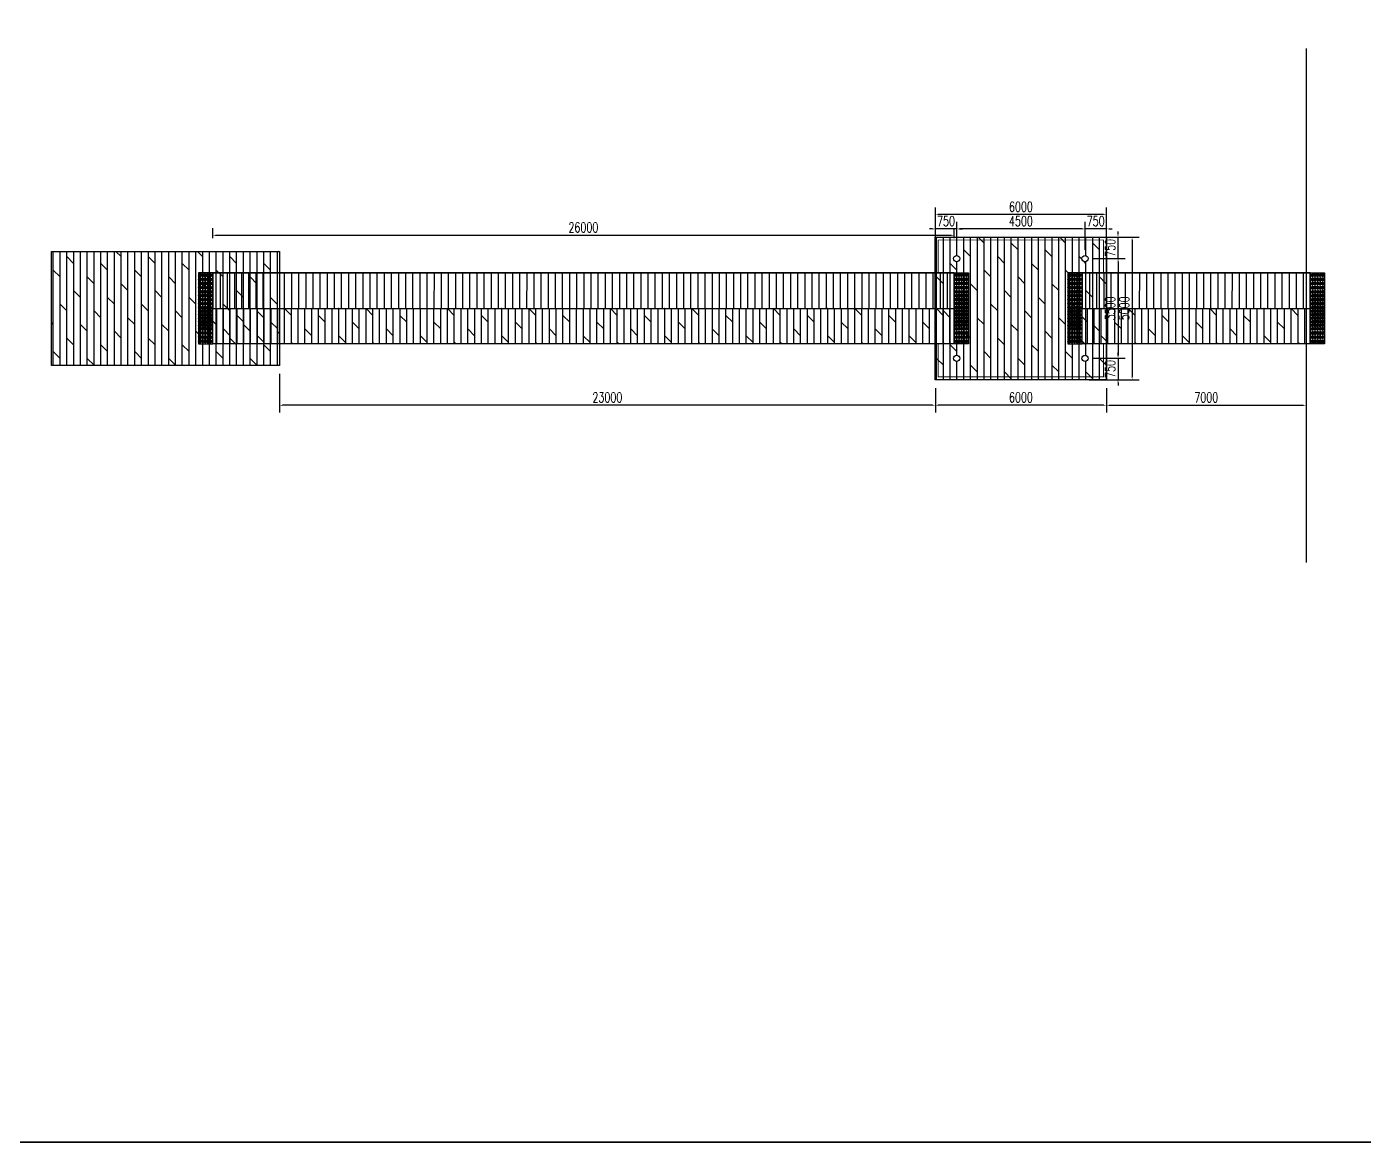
# Model space of a CAD drawing. Header units: millimetres. Extents: x -2430464 to 225692, y -180 to 1805330.
# Drawn here: x -979553 to -932646, y 800169 to 839306 of the extents above; entities that cross this region are included whole.
import ezdxf

# ---------------------------------------------------------------- set-up
doc = ezdxf.new("R2010")
doc.units = ezdxf.units.MM
doc.header["$LTSCALE"] = 1000
doc.layers.get('0').update_dxf_attribs({"linetype": 'CONTINUOUS'})
doc.layers.get('DEFPOINTS').update_dxf_attribs({"linetype": 'CONTINUOUS'})
for name, color, linetype in [('W-FLOAT_BOWL浮筒', 253, 'CONTINUOUS'), ('W-PLASTIC_RAILINGS塑木栏杆', 6, 'CONTINUOUS'), ('W-STEEL_FRAME钢架', 3, 'CONTINUOUS'), ('W-WOOD_FLOOR木地板', 30, 'CONTINUOUS'), ('建筑', 7, 'CONTINUOUS')]:
    doc.layers.add(name, color=color, linetype=linetype)
doc.layers.add('工作线', color=1, linetype='CONTINUOUS', lineweight=35)
doc.styles.add('STANDARD_T3', font='simplex.shx', dxfattribs={"width": 0.7, "bigfont": 'gbcbig.shx'})
doc.dimstyles.new('W&&100', dxfattribs={"dimtxt": 350, "dimasz": 100, "dimexe": 250, "dimexo": 300, "dimgap": 100, "dimtad": 1, "dimdec": 0, "dimzin": 0, "dimdsep": 46, "dimtxsty": 'STANDARD_T3', "dimcen": 0.09, "dimclrd": 1, "dimclre": 1, "dimclrt": 7, "dimazin": 2, "dimtfac": 1, "dimtdec": 0, "dimtix": 1, "dimtmove": 2, "dimatfit": 3, "dimfxl": 0, "dimtolj": 1, "dimtzin": 0, "dimarcsym": 0})

# ---------------------------------------------------------------- blocks, each defined once
blk = doc.blocks.new('*U203')
at = {"color": 3}
blk.add_line((0, 625), (0, -625), dxfattribs=at)
blk = doc.blocks.new('*U204')
at = {"color": 0, "linetype": 'ByBlock', "lineweight": -2, "transparency": 16777216}
for p in [(0, 0), (250, 0), (500, 0), (750, 0), (1000, 0), (1250, 0), (1500, 0), (1750, 0), (2000, 0), (2250, 0), (2500, 0), (2750, 0), (3000, 0), (3250, 0), (3500, 0), (3750, 0), (4000, 0), (4250, 0), (4500, 0), (4750, 0), (5000, 0), (5250, 0), (5500, 0), (5750, 0), (6000, 0), (6250, 0), (6500, 0), (6750, 0), (7000, 0), (7250, 0), (7500, 0), (7750, 0)]:
    blk.add_blockref('*U203', p, dxfattribs=at)
blk = doc.blocks.new('*D212')
at = {"layer": 'DEFPOINTS', "color": 0, "transparency": 16777216}
for p in [(-947688, 832713), (-947688, 831923), (-941688, 831923)]:
    blk.add_point(p, dxfattribs=at)
at = {"layer": 'W-STEEL_FRAME钢架', "color": 1, "lineweight": -2, "transparency": 16777216}
for p, q in [((-947688, 832223), (-947688, 832963)), ((-941788, 832713), (-947588, 832713)), ((-941688, 832223), (-941688, 832963))]:
    blk.add_line(p, q, dxfattribs=at)
at = {"layer": 'W-STEEL_FRAME钢架', "color": 1, "transparency": 16777216}
for points in [[(-947588, 832729), (-947588, 832696), (-947688, 832713)], [(-941788, 832729), (-941788, 832696), (-941688, 832713)]]:
    blk.add_solid(points, dxfattribs=at)
at = {"layer": 'W-STEEL_FRAME钢架', "color": 7, "transparency": 16777216, "insert": (-944688, 832988), "char_height": 350, "attachment_point": 5, "style": 'STANDARD_T3'}
blk.add_mtext('\\A1;6000', dxfattribs=at)
blk = doc.blocks.new('*D213')
at = {"layer": 'DEFPOINTS', "color": 0, "transparency": 16777216}
for p in [(-941688, 831923), (-941688, 826923), (-940786, 826923)]:
    blk.add_point(p, dxfattribs=at)
at = {"layer": 'W-STEEL_FRAME钢架', "color": 1, "lineweight": -2, "transparency": 16777216}
for p, q in [((-941388, 831923), (-940536, 831923)), ((-940786, 831823), (-940786, 827023)), ((-941388, 826923), (-940536, 826923))]:
    blk.add_line(p, q, dxfattribs=at)
at = {"layer": 'W-STEEL_FRAME钢架', "color": 1, "transparency": 16777216}
for points in [[(-940803, 831823), (-940770, 831823), (-940786, 831923)], [(-940803, 827023), (-940770, 827023), (-940786, 826923)]]:
    blk.add_solid(points, dxfattribs=at)
at = {"layer": 'W-STEEL_FRAME钢架', "color": 7, "transparency": 16777216, "insert": (-941061, 829423), "char_height": 350, "attachment_point": 5, "rotation": 90, "style": 'STANDARD_T3'}
blk.add_mtext('\\A1;5000', dxfattribs=at)
blk = doc.blocks.new('*D208')
at = {"layer": 'DEFPOINTS', "color": 0, "transparency": 16777216}
for p in [(-942468, 831923), (-941281, 831923), (-942438, 831173)]:
    blk.add_point(p, dxfattribs=at)
at = {"layer": 'W-STEEL_FRAME钢架', "color": 1, "lineweight": -2, "transparency": 16777216}
for p, q in [((-942168, 831923), (-941031, 831923)), ((-941281, 832023), (-941281, 832123)), ((-941281, 831173), (-941281, 831923)), ((-942138, 831173), (-941031, 831173)), ((-941281, 831073), (-941281, 830973))]:
    blk.add_line(p, q, dxfattribs=at)
at = {"layer": 'W-STEEL_FRAME钢架', "color": 1, "transparency": 16777216}
for points in [[(-941298, 832023), (-941264, 832023), (-941281, 831923)], [(-941298, 831073), (-941264, 831073), (-941281, 831173)]]:
    blk.add_solid(points, dxfattribs=at)
at = {"layer": 'W-STEEL_FRAME钢架', "color": 7, "transparency": 16777216, "insert": (-941556, 831548), "char_height": 350, "attachment_point": 5, "rotation": 90, "style": 'STANDARD_T3'}
blk.add_mtext('\\A1;750', dxfattribs=at)
blk = doc.blocks.new('*D210')
at = {"layer": 'DEFPOINTS', "color": 0, "transparency": 16777216}
for p in [(-942438, 831173), (-942438, 827673), (-941281, 827673)]:
    blk.add_point(p, dxfattribs=at)
at = {"layer": 'W-STEEL_FRAME钢架', "color": 1, "lineweight": -2, "transparency": 16777216}
for p, q in [((-942138, 831173), (-941031, 831173)), ((-941281, 831073), (-941281, 827773)), ((-942138, 827673), (-941031, 827673))]:
    blk.add_line(p, q, dxfattribs=at)
at = {"layer": 'W-STEEL_FRAME钢架', "color": 1, "transparency": 16777216}
for points in [[(-941298, 831073), (-941264, 831073), (-941281, 831173)], [(-941298, 827773), (-941264, 827773), (-941281, 827673)]]:
    blk.add_solid(points, dxfattribs=at)
at = {"layer": 'W-STEEL_FRAME钢架', "color": 7, "transparency": 16777216, "insert": (-941556, 829423), "char_height": 350, "attachment_point": 5, "rotation": 90, "style": 'STANDARD_T3'}
blk.add_mtext('\\A1;3500', dxfattribs=at)
blk = doc.blocks.new('*D211')
at = {"layer": 'DEFPOINTS', "color": 0, "transparency": 16777216}
for p in [(-942438, 827673), (-942588, 826923), (-941281, 826923)]:
    blk.add_point(p, dxfattribs=at)
at = {"layer": 'W-STEEL_FRAME钢架', "color": 1, "lineweight": -2, "transparency": 16777216}
for p, q in [((-942138, 827673), (-941031, 827673)), ((-941281, 827773), (-941281, 827873)), ((-941281, 827673), (-941281, 826923)), ((-942288, 826923), (-941031, 826923)), ((-941281, 826823), (-941281, 826723))]:
    blk.add_line(p, q, dxfattribs=at)
at = {"layer": 'W-STEEL_FRAME钢架', "color": 1, "transparency": 16777216}
for points in [[(-941298, 827773), (-941264, 827773), (-941281, 827673)], [(-941298, 826823), (-941264, 826823), (-941281, 826923)]]:
    blk.add_solid(points, dxfattribs=at)
at = {"layer": 'W-STEEL_FRAME钢架', "color": 7, "transparency": 16777216, "insert": (-941556, 827298), "char_height": 350, "attachment_point": 5, "rotation": 90, "style": 'STANDARD_T3'}
blk.add_mtext('\\A1;750', dxfattribs=at)
blk = doc.blocks.new('*D207')
at = {"layer": 'DEFPOINTS', "color": 0, "transparency": 16777216}
for p in [(-942438, 832212), (-942438, 831173), (-941688, 831173)]:
    blk.add_point(p, dxfattribs=at)
at = {"layer": 'W-STEEL_FRAME钢架', "color": 1, "lineweight": -2, "transparency": 16777216}
for p, q in [((-942538, 832212), (-942638, 832212)), ((-942438, 831473), (-942438, 832462)), ((-941688, 832212), (-942438, 832212)), ((-941688, 831473), (-941688, 832462)), ((-941588, 832212), (-941488, 832212))]:
    blk.add_line(p, q, dxfattribs=at)
at = {"layer": 'W-STEEL_FRAME钢架', "color": 1, "transparency": 16777216}
for points in [[(-942538, 832229), (-942538, 832196), (-942438, 832212)], [(-941588, 832229), (-941588, 832196), (-941688, 832212)]]:
    blk.add_solid(points, dxfattribs=at)
at = {"layer": 'W-STEEL_FRAME钢架', "color": 7, "transparency": 16777216, "insert": (-942063, 832487), "char_height": 350, "attachment_point": 5, "style": 'STANDARD_T3'}
blk.add_mtext('\\A1;750', dxfattribs=at)
blk = doc.blocks.new('*D214')
at = {"layer": 'DEFPOINTS', "color": 0, "transparency": 16777216}
for p in [(-946938, 832212), (-946938, 831173), (-942438, 831173)]:
    blk.add_point(p, dxfattribs=at)
at = {"layer": 'W-STEEL_FRAME钢架', "color": 1, "lineweight": -2, "transparency": 16777216}
for p, q in [((-946938, 831473), (-946938, 832462)), ((-942538, 832212), (-946838, 832212)), ((-942438, 831473), (-942438, 832462))]:
    blk.add_line(p, q, dxfattribs=at)
at = {"layer": 'W-STEEL_FRAME钢架', "color": 1, "transparency": 16777216}
for points in [[(-946838, 832229), (-946838, 832196), (-946938, 832212)], [(-942538, 832229), (-942538, 832196), (-942438, 832212)]]:
    blk.add_solid(points, dxfattribs=at)
at = {"layer": 'W-STEEL_FRAME钢架', "color": 7, "transparency": 16777216, "insert": (-944688, 832487), "char_height": 350, "attachment_point": 5, "style": 'STANDARD_T3'}
blk.add_mtext('\\A1;4500', dxfattribs=at)
blk = doc.blocks.new('*D215')
at = {"layer": 'DEFPOINTS', "color": 0, "transparency": 16777216}
for p in [(-947688, 832212), (-947688, 831222), (-946938, 831173)]:
    blk.add_point(p, dxfattribs=at)
at = {"layer": 'W-STEEL_FRAME钢架', "color": 1, "lineweight": -2, "transparency": 16777216}
for p, q in [((-947788, 832212), (-947888, 832212)), ((-947688, 831522), (-947688, 832462)), ((-946938, 832212), (-947688, 832212)), ((-946938, 831473), (-946938, 832462)), ((-946838, 832212), (-946738, 832212))]:
    blk.add_line(p, q, dxfattribs=at)
at = {"layer": 'W-STEEL_FRAME钢架', "color": 1, "transparency": 16777216}
for points in [[(-947788, 832229), (-947788, 832196), (-947688, 832212)], [(-946838, 832229), (-946838, 832196), (-946938, 832212)]]:
    blk.add_solid(points, dxfattribs=at)
at = {"layer": 'W-STEEL_FRAME钢架', "color": 7, "transparency": 16777216, "insert": (-947313, 832487), "char_height": 350, "attachment_point": 5, "style": 'STANDARD_T3'}
blk.add_mtext('\\A1;750', dxfattribs=at)
blk = doc.blocks.new('*U117')
for centre, start, end in [((175, 0), 164.0608, 195.9392), ((-175, 0), 344.0608, 15.9392)]:
    blk.add_arc(centre, 182, start, end)
blk = doc.blocks.new('*U118')
at = {"color": 0, "linetype": 'ByBlock', "lineweight": -2, "transparency": 16777216}
for p in [(0, 0), (20, 0), (40, 0), (60, 0), (80, 0)]:
    blk.add_blockref('*U117', p, dxfattribs=at)
blk = doc.blocks.new('*U119')
at = {"rotation": 135.0000000003769}
blk.add_blockref('*U118', (28, -28), dxfattribs=at)
blk = doc.blocks.new('*U205')
at = {"color": 3}
blk.add_line((0, 625), (0, -625), dxfattribs=at)
blk = doc.blocks.new('*U206')
at = {"color": 0, "linetype": 'ByBlock', "lineweight": -2, "transparency": 16777216}
for p in [(0, 0), (250, 0), (500, 0), (750, 0), (1000, 0), (1250, 0), (1500, 0), (1750, 0), (2000, 0), (2250, 0), (2500, 0), (2750, 0), (3000, 0), (3250, 0), (3500, 0), (3750, 0), (4000, 0), (4250, 0), (4500, 0), (4750, 0), (5000, 0), (5250, 0), (5500, 0), (5750, 0), (6000, 0), (6250, 0), (6500, 0), (6750, 0), (7000, 0), (7250, 0), (7500, 0), (7750, 0), (8000, 0), (8250, 0), (8500, 0), (8750, 0), (9000, 0), (9250, 0), (9500, 0), (9750, 0), (10000, 0), (10250, 0), (10500, 0), (10750, 0), (11000, 0), (11250, 0), (11500, 0), (11750, 0), (12000, 0), (12250, 0), (12500, 0), (12750, 0), (13000, 0), (13250, 0), (13500, 0), (13750, 0), (14000, 0), (14250, 0), (14500, 0), (14750, 0), (15000, 0), (15250, 0), (15500, 0), (15750, 0), (16000, 0), (16250, 0), (16500, 0), (16750, 0), (17000, 0), (17250, 0), (17500, 0), (17750, 0), (18000, 0), (18250, 0), (18500, 0), (18750, 0), (19000, 0), (19250, 0), (19500, 0), (19750, 0), (20000, 0), (20250, 0), (20500, 0), (20750, 0), (21000, 0), (21250, 0), (21500, 0), (21750, 0), (22000, 0), (22250, 0), (22500, 0), (22750, 0), (23000, 0), (23250, 0), (23500, 0), (23750, 0), (24000, 0), (24250, 0), (24500, 0), (24750, 0), (25000, 0), (25250, 0), (25500, 0)]:
    blk.add_blockref('*U205', p, dxfattribs=at)
blk = doc.blocks.new('*D209')
at = {"layer": 'DEFPOINTS', "color": 0, "transparency": 16777216}
for p in [(-941688, 826923), (-934688, 826923), (-934688, 826027)]:
    blk.add_point(p, dxfattribs=at)
at = {"layer": 'W-STEEL_FRAME钢架', "color": 1, "lineweight": -2, "transparency": 16777216}
for p, q in [((-941688, 826623), (-941688, 825777)), ((-934688, 826623), (-934688, 825777)), ((-941588, 826027), (-934788, 826027))]:
    blk.add_line(p, q, dxfattribs=at)
at = {"layer": 'W-STEEL_FRAME钢架', "color": 1, "transparency": 16777216}
for points in [[(-941588, 826043), (-941588, 826010), (-941688, 826027)], [(-934788, 826043), (-934788, 826010), (-934688, 826027)]]:
    blk.add_solid(points, dxfattribs=at)
at = {"layer": 'W-STEEL_FRAME钢架', "color": 7, "transparency": 16777216, "insert": (-938188, 826302), "char_height": 350, "attachment_point": 5, "style": 'STANDARD_T3'}
blk.add_mtext('\\A1;7000', dxfattribs=at)
blk = doc.blocks.new('*D216')
at = {"layer": 'DEFPOINTS', "color": 0, "transparency": 16777216}
for p in [(-947688, 826923), (-941688, 826923), (-947688, 826027)]:
    blk.add_point(p, dxfattribs=at)
at = {"layer": 'W-STEEL_FRAME钢架', "color": 1, "lineweight": -2, "transparency": 16777216}
for p, q in [((-947688, 826623), (-947688, 825777)), ((-941688, 826623), (-941688, 825777)), ((-941788, 826027), (-947588, 826027))]:
    blk.add_line(p, q, dxfattribs=at)
at = {"layer": 'W-STEEL_FRAME钢架', "color": 1, "transparency": 16777216}
for points in [[(-947588, 826043), (-947588, 826010), (-947688, 826027)], [(-941788, 826043), (-941788, 826010), (-941688, 826027)]]:
    blk.add_solid(points, dxfattribs=at)
at = {"layer": 'W-STEEL_FRAME钢架', "color": 7, "transparency": 16777216, "insert": (-944688, 826302), "char_height": 350, "attachment_point": 5, "style": 'STANDARD_T3'}
blk.add_mtext('\\A1;6000', dxfattribs=at)
blk = doc.blocks.new('*D217')
at = {"layer": 'DEFPOINTS', "color": 0, "transparency": 16777216}
for p in [(-970688, 827423), (-947688, 826923), (-970688, 826027)]:
    blk.add_point(p, dxfattribs=at)
at = {"layer": 'W-STEEL_FRAME钢架', "color": 1, "lineweight": -2, "transparency": 16777216}
for p, q in [((-970688, 827123), (-970688, 825777)), ((-947688, 826623), (-947688, 825777)), ((-947788, 826027), (-970588, 826027))]:
    blk.add_line(p, q, dxfattribs=at)
at = {"layer": 'W-STEEL_FRAME钢架', "color": 1, "transparency": 16777216}
for points in [[(-970588, 826043), (-970588, 826010), (-970688, 826027)], [(-947788, 826043), (-947788, 826010), (-947688, 826027)]]:
    blk.add_solid(points, dxfattribs=at)
at = {"layer": 'W-STEEL_FRAME钢架', "color": 7, "transparency": 16777216, "insert": (-959188, 826302), "char_height": 350, "attachment_point": 5, "style": 'STANDARD_T3'}
blk.add_mtext('\\A1;23000', dxfattribs=at)
blk = doc.blocks.new('*D417')
at = {"layer": 'DEFPOINTS', "color": 0, "transparency": 16777216}
for p in [(-947029, 831990), (-973029, 830675), (-947029, 830675)]:
    blk.add_point(p, dxfattribs=at)
at = {"layer": 'W-FLOAT_BOWL浮筒', "color": 1, "lineweight": -2, "transparency": 16777216}
for p, q in [((-973029, 831890), (-973029, 832240)), ((-947029, 831890), (-947029, 832240)), ((-972929, 831990), (-947129, 831990))]:
    blk.add_line(p, q, dxfattribs=at)
at = {"layer": 'W-FLOAT_BOWL浮筒', "color": 1, "transparency": 16777216}
for points in [[(-972929, 832007), (-972929, 831973), (-973029, 831990)], [(-947129, 832007), (-947129, 831973), (-947029, 831990)]]:
    blk.add_solid(points, dxfattribs=at)
at = {"layer": 'W-FLOAT_BOWL浮筒', "color": 7, "transparency": 16777216, "insert": (-960029, 832265), "char_height": 350, "attachment_point": 5, "style": 'STANDARD_T3'}
blk.add_mtext('\\A1;26000', dxfattribs=at)

msp = doc.modelspace()

# ---------------------------------------------------------------- hatches: boundary and pattern name
at = {"layer": 'W-WOOD_FLOOR木地板'}
h = msp.add_hatch(dxfattribs=at)
h.set_pattern_fill('DOLMIT', color=256, scale=300, angle=90)
h.set_pattern_definition([(90, (-3142657.98, -966345.8), (-238.122618, 1e-14), []), (135, (-3142658, -966345.8), (-476.24491, -476.24491), [336.75638, -673.512])])
h.paths.add_polyline_path([(-947688.48, 831923.2), (-947688.48, 826923.2), (-941688.48, 826923.2), (-941688.48, 831923.2)])
h.paths.add_polyline_path([(-942328.98, 831172.95, -1), (-942547.98, 831172.95, -1)], flags=16)
h.paths.add_polyline_path([(-947047.98, 831172.95, -1), (-946828.98, 831172.95, -1)], flags=16)
h.paths.add_polyline_path([(-942328.98, 827672.95, -1), (-942547.98, 827672.95, -1)], flags=16)
h.paths.add_polyline_path([(-947047.98, 827672.95, -1), (-946828.98, 827672.95, -1)], flags=16)
h = msp.add_hatch(dxfattribs=at)
h.set_pattern_fill('DOLMIT', color=256, scale=300, angle=90)
h.set_pattern_definition([(90, (-3158157.98, -966345.8), (-238.122618, 1e-14), []), (135, (-3158158, -966345.8), (-476.24491, -476.24491), [336.75638, -673.512])])
h.paths.add_polyline_path([(-970688.48, 827423.2), (-970688.48, 831423.2), (-978688.48, 831423.2), (-978688.48, 827423.2)])
h = msp.add_hatch(dxfattribs=at)
h.set_pattern_fill('DOLMIT', color=256, scale=300, angle=90)
h.set_pattern_definition([(90, (-3140521.98, -961024.92), (-238.122618, 1e-14), []), (135, (-3140522, -961024.9), (-476.24491, -476.24491), [336.75638, -673.512])])
h.paths.add_polyline_path([(-973028.98, 829425.08), (-973028.98, 828175.08), (-947028.98, 828175.08), (-947028.98, 829425.08)])
h = msp.add_hatch(dxfattribs=at)
h.set_pattern_fill('DOLMIT', color=256, scale=300, angle=90)
h.set_pattern_definition([(90, (-3150938.48, -961024.92), (-238.122618, 1e-14), []), (135, (-3150938.5, -961024.9), (-476.24491, -476.24491), [336.75638, -673.512])])
h.paths.add_polyline_path([(-942542.48, 829425.08), (-942542.48, 828175.08), (-934542.48, 828175.08), (-934542.48, 829425.08)])

# ---------------------------------------------------------------- linework, layer by layer
for points in [[(-973528.98, 828180.08), (-973028.98, 828180.08), (-973028.98, 830675.08), (-973528.98, 830675.08)], [(-946528.98, 828180.08), (-947028.98, 828180.08), (-947028.98, 830675.08), (-946528.98, 830675.08)], [(-943042.48, 828180.08), (-942542.48, 828180.08), (-942542.48, 830675.08), (-943042.48, 830675.08)], [(-934042.48, 828180.08), (-934542.48, 828180.08), (-934542.48, 830675.08), (-934042.48, 830675.08)]]:
    msp.add_lwpolyline(points, close=True)
at = {"layer": 'W-PLASTIC_RAILINGS塑木栏杆', "const_width": 30}
for points in [[(-947588.48, 830675.08), (-947588.48, 831823.2), (-941788.48, 831823.2), (-941788.48, 830675.08)], [(-941788.48, 828175.08), (-941788.48, 827023.2), (-947588.48, 827023.2), (-947588.48, 828175.08)]]:
    msp.add_lwpolyline(points, dxfattribs=at)
at = {"layer": 'W-STEEL_FRAME钢架'}
for points in [[(-941688.48, 826923.2), (-947688.48, 826923.2), (-947688.48, 831923.2), (-941688.48, 831923.2)], [(-970688.48, 827423.2), (-978688.48, 827423.2), (-978688.48, 831423.2), (-970688.48, 831423.2)], [(-947028.98, 828175.08), (-973028.98, 828175.08), (-973028.98, 830675.08), (-947028.98, 830675.08)], [(-947028.98, 830675.08), (-973028.98, 830675.08), (-973028.98, 829425.08), (-947028.98, 829425.08)], [(-934542.48, 828175.08), (-942542.48, 828175.08), (-942542.48, 830675.08), (-934542.48, 830675.08)], [(-934542.48, 830675.08), (-942542.48, 830675.08), (-942542.48, 829425.08), (-934542.48, 829425.08)]]:
    msp.add_lwpolyline(points, close=True, dxfattribs=at)
at = {"layer": '工作线'}
msp.add_lwpolyline([(-1019079.48, 952133.7), (-880575.48, 952133.7), (-880575.48, 800169.2), (-1019079.48, 800169.2)], close=True, dxfattribs=at)
at = {"layer": '建筑'}
msp.add_line((-934688.48, 838545.7), (-934688.48, 820507.2), dxfattribs=at)
at = {"layer": '建筑', "color": 2}
for centre in [(-946938.48, 831172.95), (-942438.48, 831172.95), (-946938.48, 827672.95), (-942438.48, 827672.95)]:
    msp.add_circle(centre, 109.5, dxfattribs=at)

# ---------------------------------------------------------------- block references
at = {"color": 0, "linetype": 'ByBlock', "lineweight": -2, "transparency": 16777216}
for p in [(-973472.02, 830589.17), (-973472.02, 830443.66), (-973472.02, 830298.15), (-973382.03, 830589.17), (-973382.03, 830443.66), (-973382.03, 830298.15), (-973292.03, 830589.17), (-973292.03, 830443.66), (-973292.03, 830298.15), (-973202.03, 830589.17), (-973202.03, 830443.66), (-973202.03, 830298.15), (-973112.03, 830589.17), (-973112.03, 830443.66), (-973112.03, 830298.15), (-942985.52, 830589.17), (-942985.52, 830443.66), (-942985.52, 830298.15), (-942895.53, 830589.17), (-942895.53, 830443.66), (-942895.53, 830298.15), (-942805.53, 830589.17), (-942805.53, 830443.66), (-942805.53, 830298.15), (-942715.53, 830589.17), (-942715.53, 830443.66), (-942715.53, 830298.15), (-942625.53, 830589.17), (-942625.53, 830443.66), (-942625.53, 830298.15), (-973472.02, 830152.64), (-973472.02, 830004.13), (-973472.02, 829869.76), (-973472.02, 829731.86), (-973382.03, 830152.64), (-973382.03, 830004.13), (-973382.03, 829869.76), (-973382.03, 829731.86), (-973292.03, 830152.64), (-973292.03, 830004.13), (-973292.03, 829869.76), (-973292.03, 829731.86), (-973202.03, 830152.64), (-973202.03, 830004.13), (-973202.03, 829869.76), (-973202.03, 829731.86), (-973112.03, 830152.64), (-973112.03, 830004.13), (-973112.03, 829869.76), (-973112.03, 829731.86), (-942985.52, 830152.64), (-942985.52, 830004.13), (-942985.52, 829869.76), (-942985.52, 829731.86), (-942895.53, 830152.64), (-942895.53, 830004.13), (-942895.53, 829869.76), (-942895.53, 829731.86), (-942805.53, 830152.64), (-942805.53, 830004.13), (-942805.53, 829869.76), (-942805.53, 829731.86), (-942715.53, 830152.64), (-942715.53, 830004.13), (-942715.53, 829869.76), (-942715.53, 829731.86), (-942625.53, 830152.64), (-942625.53, 830004.13), (-942625.53, 829869.76), (-942625.53, 829731.86), (-973472.02, 829590.42), (-973472.02, 829451.09), (-973472.02, 829327.33), (-973382.03, 829590.42), (-973382.03, 829451.09), (-973382.03, 829327.33), (-973292.03, 829590.42), (-973292.03, 829451.09), (-973292.03, 829327.33), (-973202.03, 829590.42), (-973202.03, 829451.09), (-973202.03, 829327.33), (-973112.03, 829590.42), (-973112.03, 829451.09), (-973112.03, 829327.33), (-942985.52, 829590.42), (-942985.52, 829451.09), (-942985.52, 829327.33), (-942895.53, 829590.42), (-942895.53, 829451.09), (-942895.53, 829327.33), (-942805.53, 829590.42), (-942805.53, 829451.09), (-942805.53, 829327.33), (-942715.53, 829590.42), (-942715.53, 829451.09), (-942715.53, 829327.33), (-942625.53, 829590.42), (-942625.53, 829451.09), (-942625.53, 829327.33), (-973472.02, 829203.57), (-973472.02, 829079.81), (-973472.02, 828956.05), (-973472.02, 828832.29), (-973382.03, 829203.57), (-973382.03, 829079.81), (-973382.03, 828956.05), (-973382.03, 828832.29), (-973292.03, 829203.57), (-973292.03, 829079.81), (-973292.03, 828956.05), (-973292.03, 828832.29), (-973202.03, 829203.57), (-973202.03, 829079.81), (-973202.03, 828956.05), (-973202.03, 828832.29), (-973112.03, 829203.57), (-973112.03, 829079.81), (-973112.03, 828956.05), (-973112.03, 828832.29), (-942985.52, 829203.57), (-942985.52, 829079.81), (-942985.52, 828956.05), (-942985.52, 828832.29), (-942895.53, 829203.57), (-942895.53, 829079.81), (-942895.53, 828956.05), (-942895.53, 828832.29), (-942805.53, 829203.57), (-942805.53, 829079.81), (-942805.53, 828956.05), (-942805.53, 828832.29), (-942715.53, 829203.57), (-942715.53, 829079.81), (-942715.53, 828956.05), (-942715.53, 828832.29), (-942625.53, 829203.57), (-942625.53, 829079.81), (-942625.53, 828956.05), (-942625.53, 828832.29), (-973472.02, 828707.14), (-973472.02, 828561.63), (-973472.02, 828416.12), (-973382.03, 828707.14), (-973382.03, 828561.63), (-973382.03, 828416.12), (-973292.03, 828707.14), (-973292.03, 828561.63), (-973292.03, 828416.12), (-973202.03, 828707.14), (-973202.03, 828561.63), (-973202.03, 828416.12), (-973112.03, 828707.14), (-973112.03, 828561.63), (-973112.03, 828416.12), (-942985.52, 828707.14), (-942985.52, 828561.63), (-942985.52, 828416.12), (-942895.53, 828707.14), (-942895.53, 828561.63), (-942895.53, 828416.12), (-942805.53, 828707.14), (-942805.53, 828561.63), (-942805.53, 828416.12), (-942715.53, 828707.14), (-942715.53, 828561.63), (-942715.53, 828416.12), (-942625.53, 828707.14), (-942625.53, 828561.63), (-942625.53, 828416.12), (-973472.02, 828270.61), (-973382.03, 828270.61), (-973292.03, 828270.61), (-973202.03, 828270.61), (-973112.03, 828270.61), (-942985.52, 828270.61), (-942895.53, 828270.61), (-942805.53, 828270.61), (-942715.53, 828270.61), (-942625.53, 828270.61)]:
    msp.add_blockref('*U119', p, dxfattribs=at)
at = {"color": 3, "xscale": -1, "rotation": 359.989861647532}
for name, p in [('*U206', (-947270.31, 830048.4)), ('*U204', (-934783.81, 830048.4))]:
    msp.add_blockref(name, p, dxfattribs=at)
at = {"color": 0, "linetype": 'ByBlock', "lineweight": -2, "transparency": 16777216, "xscale": -1}
for p in [(-946945.93, 830589.17), (-946945.93, 830443.66), (-946945.93, 830298.15), (-946855.93, 830589.17), (-946855.93, 830443.66), (-946855.93, 830298.15), (-946765.94, 830589.17), (-946765.94, 830443.66), (-946765.94, 830298.15), (-946675.94, 830589.17), (-946675.94, 830443.66), (-946675.94, 830298.15), (-946585.94, 830589.17), (-946585.94, 830443.66), (-946585.94, 830298.15), (-934459.43, 830589.17), (-934459.43, 830443.66), (-934459.43, 830298.15), (-934369.43, 830589.17), (-934369.43, 830443.66), (-934369.43, 830298.15), (-934279.44, 830589.17), (-934279.44, 830443.66), (-934279.44, 830298.15), (-934189.44, 830589.17), (-934189.44, 830443.66), (-934189.44, 830298.15), (-934099.44, 830589.17), (-934099.44, 830443.66), (-934099.44, 830298.15), (-946945.93, 830152.64), (-946945.93, 830004.13), (-946945.93, 829869.76), (-946945.93, 829731.86), (-946855.93, 830152.64), (-946855.93, 830004.13), (-946855.93, 829869.76), (-946855.93, 829731.86), (-946765.94, 830152.64), (-946765.94, 830004.13), (-946765.94, 829869.76), (-946765.94, 829731.86), (-946675.94, 830152.64), (-946675.94, 830004.13), (-946675.94, 829869.76), (-946675.94, 829731.86), (-946585.94, 830152.64), (-946585.94, 830004.13), (-946585.94, 829869.76), (-946585.94, 829731.86), (-934459.43, 830152.64), (-934459.43, 830004.13), (-934459.43, 829869.76), (-934459.43, 829731.86), (-934369.43, 830152.64), (-934369.43, 830004.13), (-934369.43, 829869.76), (-934369.43, 829731.86), (-934279.44, 830152.64), (-934279.44, 830004.13), (-934279.44, 829869.76), (-934279.44, 829731.86), (-934189.44, 830152.64), (-934189.44, 830004.13), (-934189.44, 829869.76), (-934189.44, 829731.86), (-934099.44, 830152.64), (-934099.44, 830004.13), (-934099.44, 829869.76), (-934099.44, 829731.86), (-946945.93, 829590.42), (-946945.93, 829451.09), (-946945.93, 829327.33), (-946855.93, 829590.42), (-946855.93, 829451.09), (-946855.93, 829327.33), (-946765.94, 829590.42), (-946765.94, 829451.09), (-946765.94, 829327.33), (-946675.94, 829590.42), (-946675.94, 829451.09), (-946675.94, 829327.33), (-946585.94, 829590.42), (-946585.94, 829451.09), (-946585.94, 829327.33), (-934459.43, 829590.42), (-934459.43, 829451.09), (-934459.43, 829327.33), (-934369.43, 829590.42), (-934369.43, 829451.09), (-934369.43, 829327.33), (-934279.44, 829590.42), (-934279.44, 829451.09), (-934279.44, 829327.33), (-934189.44, 829590.42), (-934189.44, 829451.09), (-934189.44, 829327.33), (-934099.44, 829590.42), (-934099.44, 829451.09), (-934099.44, 829327.33), (-946945.93, 829203.57), (-946945.93, 829079.81), (-946945.93, 828956.05), (-946945.93, 828832.29), (-946855.93, 829203.57), (-946855.93, 829079.81), (-946855.93, 828956.05), (-946855.93, 828832.29), (-946765.94, 829203.57), (-946765.94, 829079.81), (-946765.94, 828956.05), (-946765.94, 828832.29), (-946675.94, 829203.57), (-946675.94, 829079.81), (-946675.94, 828956.05), (-946675.94, 828832.29), (-946585.94, 829203.57), (-946585.94, 829079.81), (-946585.94, 828956.05), (-946585.94, 828832.29), (-934459.43, 829203.57), (-934459.43, 829079.81), (-934459.43, 828956.05), (-934459.43, 828832.29), (-934369.43, 829203.57), (-934369.43, 829079.81), (-934369.43, 828956.05), (-934369.43, 828832.29), (-934279.44, 829203.57), (-934279.44, 829079.81), (-934279.44, 828956.05), (-934279.44, 828832.29), (-934189.44, 829203.57), (-934189.44, 829079.81), (-934189.44, 828956.05), (-934189.44, 828832.29), (-934099.44, 829203.57), (-934099.44, 829079.81), (-934099.44, 828956.05), (-934099.44, 828832.29), (-946945.93, 828707.14), (-946945.93, 828561.63), (-946945.93, 828416.12), (-946855.93, 828707.14), (-946855.93, 828561.63), (-946855.93, 828416.12), (-946765.94, 828707.14), (-946765.94, 828561.63), (-946765.94, 828416.12), (-946675.94, 828707.14), (-946675.94, 828561.63), (-946675.94, 828416.12), (-946585.94, 828707.14), (-946585.94, 828561.63), (-946585.94, 828416.12), (-934459.43, 828707.14), (-934459.43, 828561.63), (-934459.43, 828416.12), (-934369.43, 828707.14), (-934369.43, 828561.63), (-934369.43, 828416.12), (-934279.44, 828707.14), (-934279.44, 828561.63), (-934279.44, 828416.12), (-934189.44, 828707.14), (-934189.44, 828561.63), (-934189.44, 828416.12), (-934099.44, 828707.14), (-934099.44, 828561.63), (-934099.44, 828416.12), (-946945.93, 828270.61), (-946855.93, 828270.61), (-946765.94, 828270.61), (-946675.94, 828270.61), (-946585.94, 828270.61), (-934459.43, 828270.61), (-934369.43, 828270.61), (-934279.44, 828270.61), (-934189.44, 828270.61), (-934099.44, 828270.61)]:
    msp.add_blockref('*U119', p, dxfattribs=at)

# ---------------------------------------------------------------- dimensions: what is measured, and where the dimension line sits
at = {"layer": 'W-FLOAT_BOWL浮筒'}
dim = msp.add_linear_dim(base=(-947028.98, 831990.08), p1=(-973028.98, 830675.08), p2=(-947028.98, 830675.08), dimstyle='W&&100', override={"dimfxlon": 1, "dimarcsym": 2}, dxfattribs=at)
dim.commit()
dim.dimension.update_dxf_attribs({"geometry": '*D417', "text_midpoint": (-960028.98, 832265.08)})
at = {"layer": 'W-STEEL_FRAME钢架'}
for base, p1, p2, angle, picture, middle in [((-947688.48, 832712.7), (-941688.48, 831923.2), (-947688.48, 831923.2), 180, '*D212', (-944688.48, 832987.7)), ((-947688.48, 832212.2), (-946938.48, 831172.95), (-947688.48, 831221.7), 180, '*D215', (-947313.48, 832487.2)), ((-946938.48, 832212.2), (-942438.48, 831172.95), (-946938.48, 831172.95), 180, '*D214', (-944688.48, 832487.2)), ((-942438.48, 832212.2), (-941688.48, 831172.95), (-942438.48, 831172.95), 180, '*D207', (-942063.48, 832487.2)), ((-941280.98, 831923.2), (-942438.48, 831172.95), (-942468.48, 831923.2), 90, '*D208', (-941555.98, 831548.08)), ((-940786.48, 826923.2), (-941688.48, 831923.2), (-941688.48, 826923.2), 90, '*D213', (-941061.48, 829423.2)), ((-941280.98, 827672.95), (-942438.48, 831172.95), (-942438.48, 827672.95), 90, '*D210', (-941555.98, 829422.95)), ((-941280.98, 826923.2), (-942438.48, 827672.95), (-942588.48, 826923.2), 90, '*D211', (-941555.98, 827298.08)), ((-970688.48, 826026.7), (-947688.48, 826923.2), (-970688.48, 827423.2), 180, '*D217', (-959188.48, 826301.7)), ((-947688.48, 826026.7), (-941688.48, 826923.2), (-947688.48, 826923.2), 180, '*D216', (-944688.48, 826301.7)), ((-934688.48, 826026.7), (-941688.48, 826923.2), (-934688.48, 826923.2), 180, '*D209', (-938188.48, 826301.7))]:
    dim = msp.add_linear_dim(base=base, p1=p1, p2=p2, angle=angle, dimstyle='W&&100', dxfattribs=at)
    dim.commit()
    dim.dimension.update_dxf_attribs({"geometry": picture, "text_midpoint": middle})

doc.saveas('drawing.dxf')
